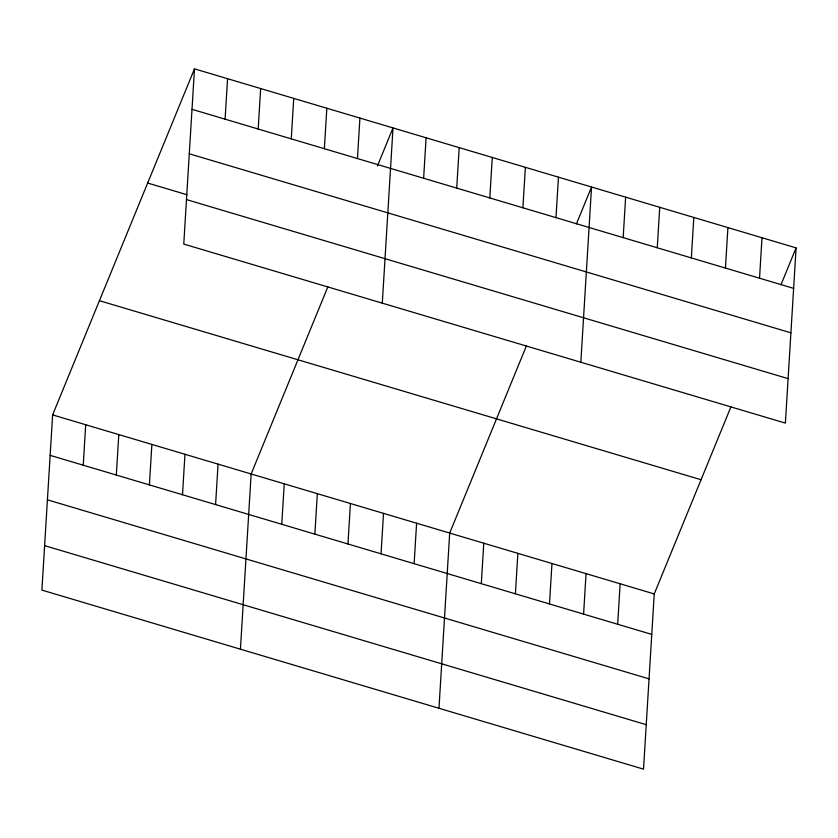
<?xml version="1.0" encoding="UTF-8"?>
<svg xmlns="http://www.w3.org/2000/svg" width="838" height="838" viewBox="0 0 838 838"><rect width="100%" height="100%" fill="white"/><g stroke="black" fill="none" stroke-linecap="round" stroke-linejoin="round"><path stroke-width="1.26" d="M194.479 68.852L183.763 244.068L785.384 423.106L796.1 247.891L194.479 68.852L52.616 414.894L41.9 590.109L643.521 769.148L654.237 593.933L730.956 406.797M83.234 465.205L85.706 424.74M116.325 475.052L118.797 434.587M149.405 484.898L151.888 444.433M182.495 494.745L184.978 454.28M225.087 119.164L227.569 78.699M215.586 504.591L218.069 464.126M258.177 129.01L260.66 88.545M240.433 649.188L251.149 473.973L327.868 286.837M291.268 138.857L293.74 98.392M281.767 524.284L284.239 483.819M324.358 148.703L326.83 108.238M314.858 534.131L317.33 493.666M357.449 158.55L359.921 118.085M347.948 543.977L350.42 503.512M382.296 303.157L393.012 127.931L377.404 165.997M381.039 553.824L383.511 513.359M423.63 178.243L426.102 137.778M414.129 563.67L416.601 523.205M456.72 188.089L459.193 147.624M438.976 708.278L449.692 533.052L526.411 345.916M489.801 197.936L492.283 157.471M481.305 583.667L483.777 543.202M522.891 207.793L525.374 167.328M515.401 593.807L517.874 553.342M555.982 217.639L558.454 177.174M549.487 603.957L551.97 563.492M580.828 362.236L591.544 187.021L576.429 223.893M583.583 614.107L586.055 573.642M623.168 237.625L625.64 197.16M617.669 624.247L620.151 583.782M657.254 247.776L659.736 207.311M691.35 257.915L693.822 217.451M725.446 268.066L727.918 227.601M759.532 278.206L762.004 237.741M780.985 284.763L796.1 247.891M191.996 109.317L793.628 288.356M189.283 153.783L790.904 332.822M147.666 183.04L186.884 194.709M186.476 199.601L788.108 378.64M99.429 300.695L701.05 479.734M52.616 414.894L654.237 593.933M50.144 455.359L651.765 634.397M47.42 499.825L649.041 678.864M44.624 545.643L646.245 724.681"/></g></svg>
